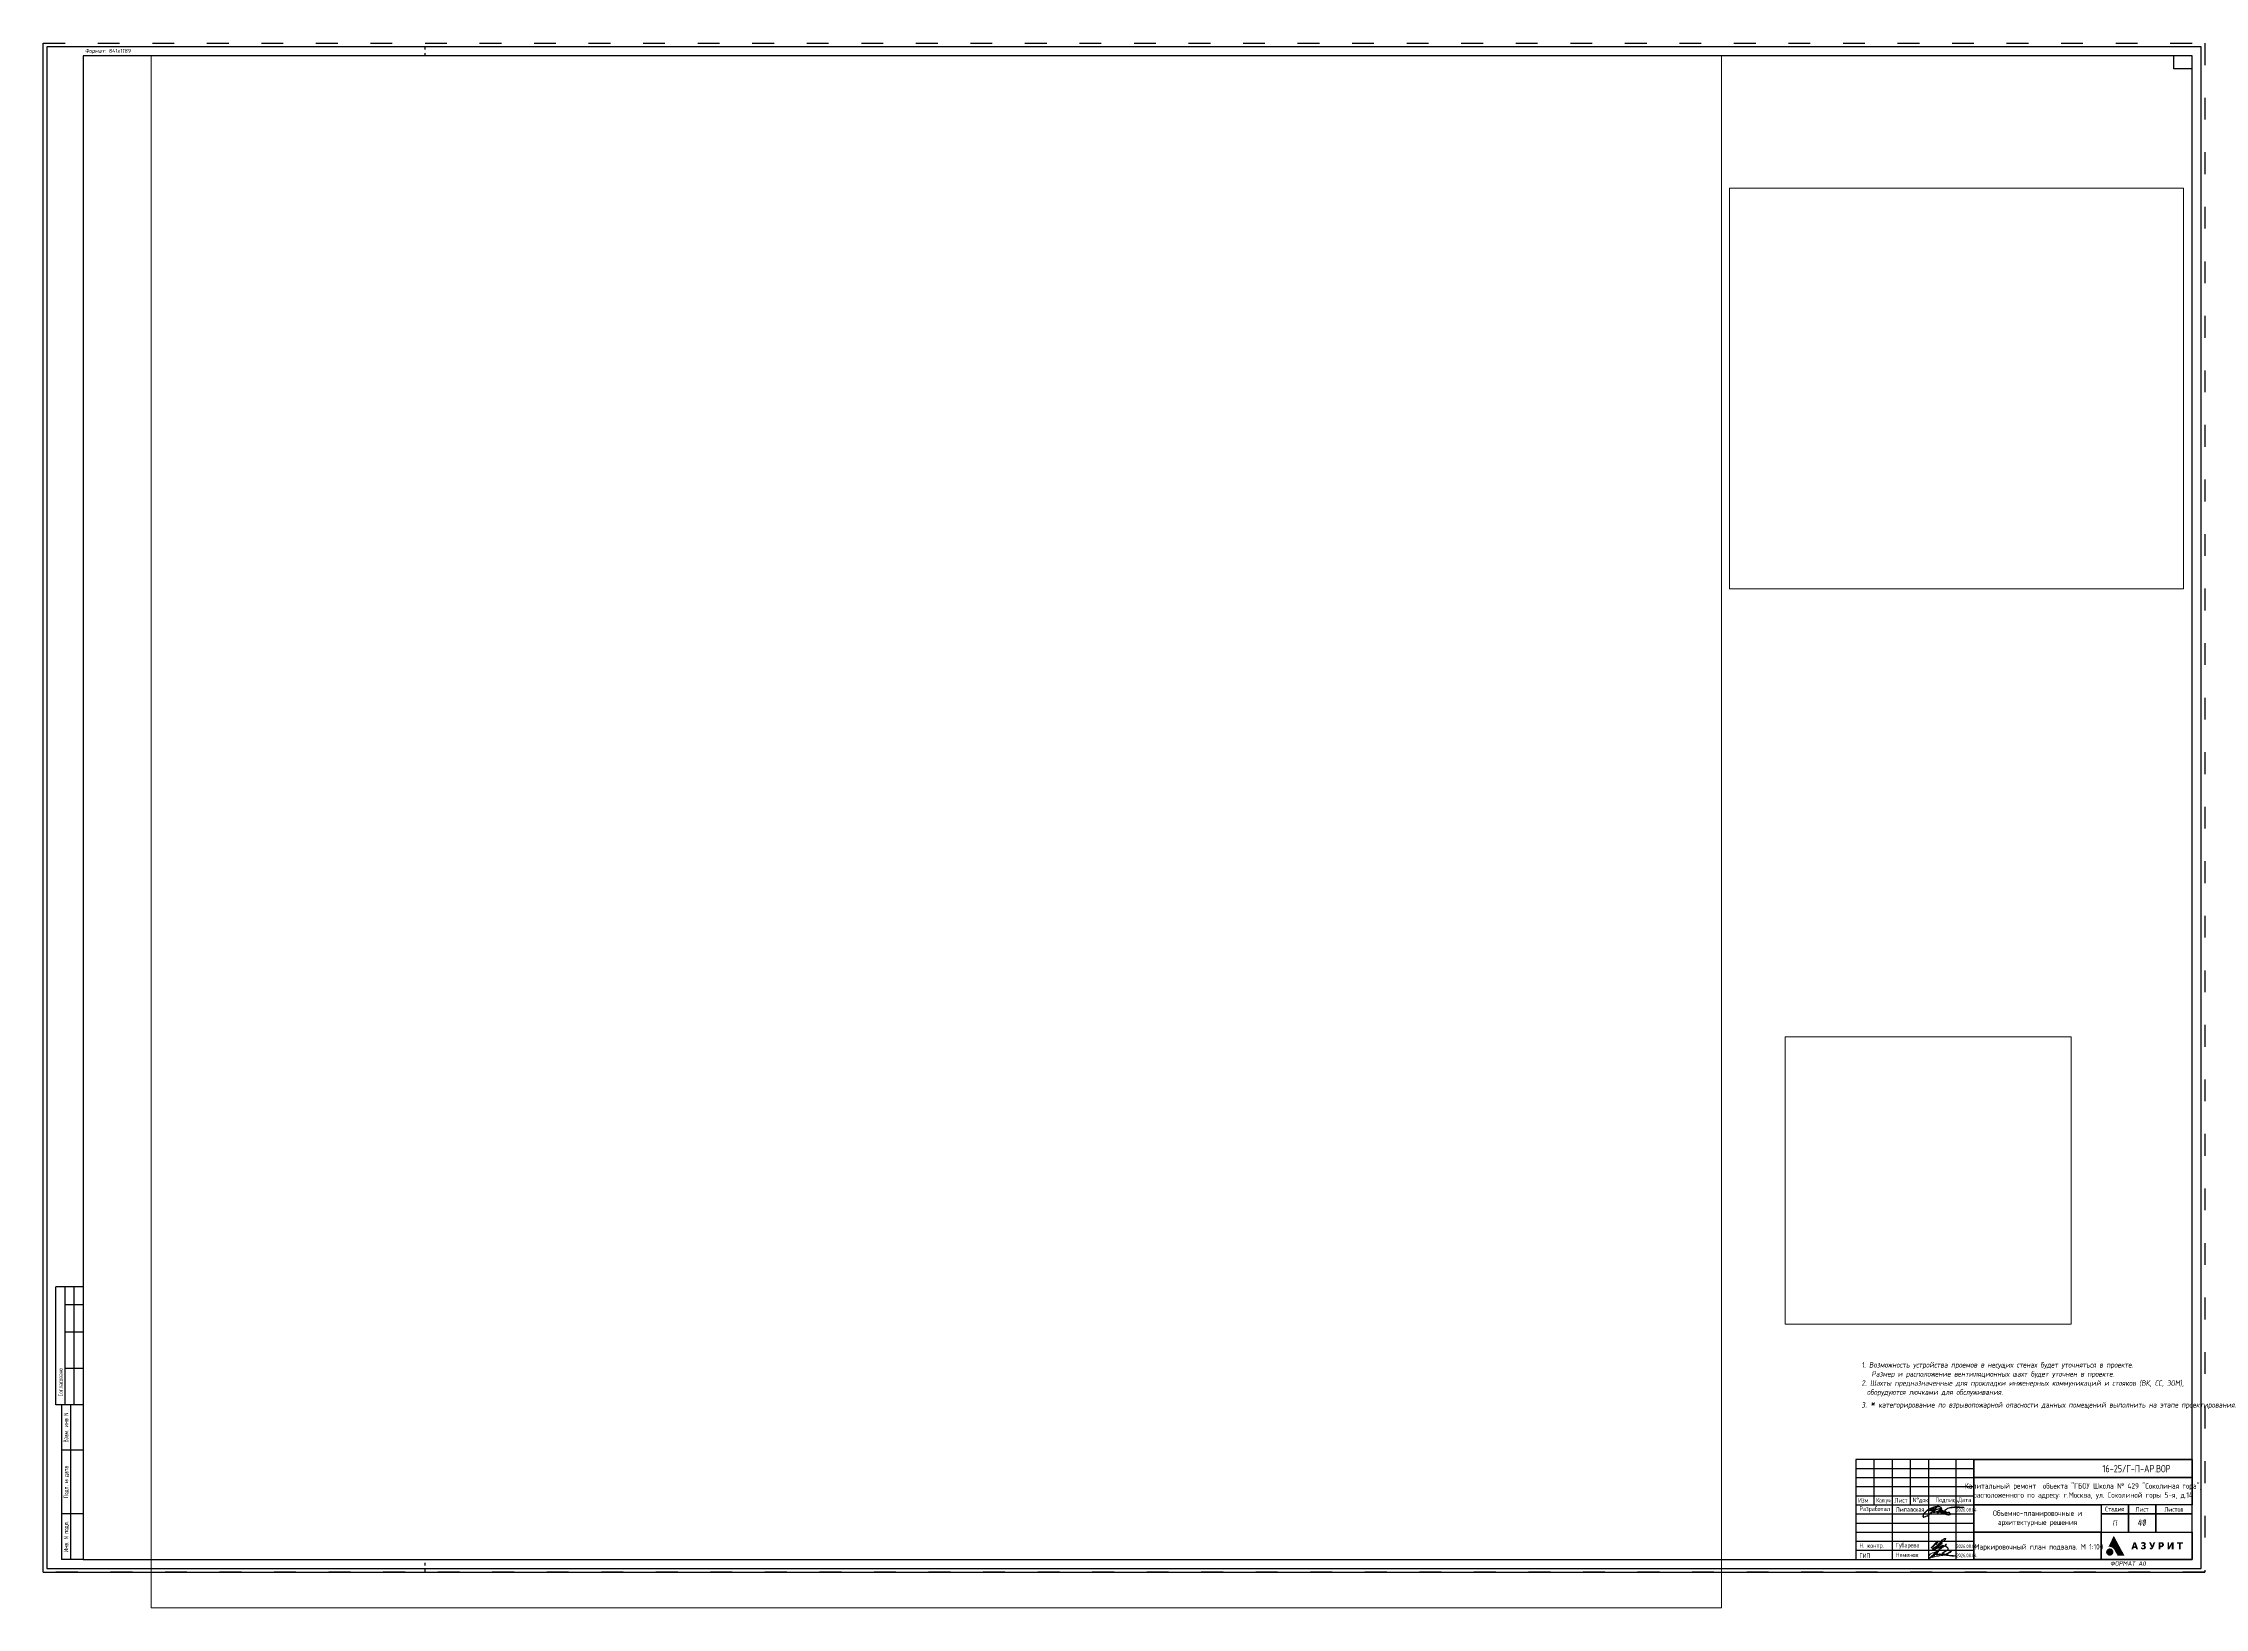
# Paper-space layout 'Подвал' of a CAD drawing. Header units: millimetres. Extents: x 385 to 1574, y -390 to 471.
import ezdxf
from ezdxf.enums import TextEntityAlignment as Align

# ---------------------------------------------------------------- set-up
doc = ezdxf.new("R2010")
doc.units = ezdxf.units.MM
doc.linetypes.add('ACAD_ISO03W100', pattern=[30, 12, -18])
for name, color, linetype in [('_RAMKA', 7, 'Continuous'), ('№ для РД', 7, 'Continuous'), ('№ для экспертизы', 7, 'Continuous')]:
    doc.layers.add(name, color=color, linetype=linetype)
for name, color, linetype, lineweight in [('_STAMP', 250, 'Continuous', 30), ('_TEXT', 189, 'Continuous', 30), ('АПР_Примечание', 250, 'Continuous', 9)]:
    doc.layers.add(name, color=color, linetype=linetype, lineweight=lineweight)
doc.layers.add('ПОДПИСИ', color=7, linetype='Continuous', lineweight=9, true_color=0x0052a5)
doc.styles.add('ISOCPEUR', font='isocpeur.ttf', dxfattribs={"width": 0.7})
doc.styles.add('SIMPLEX', font='simplex.shx', dxfattribs={"width": 0.85, "oblique": 7})
doc.styles.add('Архитектурный', font='isocpeur.ttf', dxfattribs={"oblique": 8})
doc.styles.add('Архитектурный размер', font='isocpeur.ttf', dxfattribs={"width": 0.8, "oblique": 8})

# ---------------------------------------------------------------- blocks, each defined once
blk = doc.blocks.new('Логотип Азурит')
at = {"layer": '_STAMP', "linetype": 'Continuous', "true_color": 0x2a3756}
h = blk.add_hatch(color=159, dxfattribs=at)
h.dxf.hatch_style = 1
h.paths.add_polyline_path([(-39.4, 8.5), (-40, 9.6), (-40.6, 10.7), (-41.1, 11.7), (-41.6, 12.6), (-41.8, 12.9), (-41.9, 13), (-41.9, 12.9), (-42, 12.8), (-42.4, 12), (-42.8, 11.2), (-43.1, 10.5), (-43.5, 9.7), (-44.2, 8.3), (-44.5, 7.6), (-44.7, 7.1), (-44.8, 6.9), (-44.7, 6.9), (-44.5, 7), (-44.3, 7), (-44.1, 7), (-43.9, 7), (-43.7, 6.9), (-43.6, 6.9), (-43.4, 6.9), (-43.2, 6.8), (-43.1, 6.7), (-42.9, 6.7), (-42.7, 6.6), (-42.6, 6.5), (-42.4, 6.4), (-42.3, 6.3), (-42.2, 6.2), (-42, 6), (-41.9, 5.9), (-41.8, 5.8), (-41.7, 5.7), (-41.6, 5.5), (-41.3, 4.9), (-41, 4.4), (-40.6, 3.6), (-40, 2.6), (-39.8, 2.1), (-37.9, 2.1), (-36.5, 2.1), (-35.9, 2.1), (-36.5, 3.1), (-36.8, 3.8), (-37.2, 4.4), (-37.7, 5.3), (-38.2, 6.3), (-38.5, 6.9), (-38.9, 7.5)])
at = {"layer": '_STAMP', "linetype": 'Continuous', "true_color": 0x1447b7}
h = blk.add_hatch(color=162, dxfattribs=at)
h.dxf.hatch_style = 1
h.paths.add_polyline_path([(-42.1, 4.2), (-42.1, 4.4), (-42.1, 4.6), (-42.2, 4.8), (-42.3, 4.9), (-42.4, 5.1), (-42.5, 5.3), (-42.6, 5.4), (-42.7, 5.5), (-42.8, 5.6), (-42.9, 5.7), (-43.1, 5.9), (-43.4, 6), (-43.6, 6), (-43.9, 6.1), (-44.2, 6.1), (-44.4, 6.1), (-44.5, 6), (-44.7, 6), (-44.9, 5.9), (-45, 5.8), (-45.2, 5.7), (-45.4, 5.6), (-45.5, 5.5), (-45.6, 5.3), (-45.7, 5.2), (-45.8, 5), (-45.9, 4.9), (-46, 4.7), (-46, 4.5), (-46.1, 4.3), (-46.1, 4.1), (-46.1, 3.9), (-46, 3.7), (-46, 3.5), (-45.9, 3.4), (-45.9, 3.2), (-45.8, 3.1), (-45.7, 3), (-45.6, 2.9), (-45.5, 2.8), (-45.4, 2.7), (-45.3, 2.6), (-45.2, 2.5), (-45.1, 2.4), (-45, 2.3), (-44.8, 2.3), (-44.7, 2.2), (-44.6, 2.2), (-44.4, 2.2), (-44.3, 2.1), (-44.1, 2.1), (-43.8, 2.1), (-43.6, 2.2), (-43.3, 2.3), (-43.1, 2.4), (-42.9, 2.5), (-42.7, 2.7), (-42.6, 2.8), (-42.4, 3), (-42.3, 3.1), (-42.3, 3.3), (-42.2, 3.5), (-42.1, 3.7), (-42.1, 3.8), (-42.1, 4)])
at = {"layer": '_STAMP', "linetype": 'Continuous', "true_color": 0x2a3756}
h = blk.add_hatch(color=159, dxfattribs=at)
h.dxf.hatch_style = 1
h.paths.add_polyline_path([(-29.3, 7.9), (-29.6, 8.8), (-29.9, 9.5), (-30.4, 9.5), (-30.9, 9.5), (-30.9, 9.4), (-31.3, 8.4), (-31.6, 7.3), (-32, 6.3), (-32.2, 5.6), (-32.1, 5.6), (-31.7, 5.6), (-31.2, 5.6), (-31.1, 6), (-31, 6.4), (-30.4, 6.4), (-29.8, 6.4), (-29.6, 6), (-29.5, 5.6), (-29, 5.6), (-28.5, 5.6), (-28.6, 5.8), (-28.9, 6.8)])
h.paths.add_polyline_path([(-30.8, 7.2), (-30.7, 7.3), (-30.6, 7.9), (-30.4, 8.4), (-30.4, 8.6), (-30.4, 8.7), (-30.4, 8.6), (-30.3, 8.4), (-30.2, 8.1), (-30.1, 7.7), (-30, 7.3), (-30, 7.2), (-30.4, 7.2)], flags=16)
h = blk.add_hatch(color=159, dxfattribs=at)
h.dxf.hatch_style = 1
h.paths.add_polyline_path([(-24.4, 7.3), (-24.5, 7.4), (-24.6, 7.5), (-24.7, 7.6), (-24.8, 7.6), (-24.7, 7.7), (-24.6, 7.8), (-24.5, 7.9), (-24.5, 8), (-24.4, 8.1), (-24.3, 8.2), (-24.3, 8.3), (-24.3, 8.3), (-24.3, 8.5), (-24.3, 8.7), (-24.3, 8.7), (-24.3, 8.8), (-24.4, 9), (-24.5, 9.1), (-24.6, 9.3), (-24.8, 9.4), (-24.9, 9.5), (-25.1, 9.5), (-25.3, 9.6), (-25.6, 9.6), (-25.7, 9.6), (-25.9, 9.6), (-26.1, 9.6), (-26.2, 9.5), (-26.4, 9.5), (-26.5, 9.4), (-26.7, 9.3), (-26.8, 9.2), (-26.9, 9.2), (-26.8, 9), (-26.6, 8.7), (-26.5, 8.5), (-26.5, 8.5), (-26.5, 8.5), (-26.3, 8.6), (-26.2, 8.7), (-26.1, 8.7), (-25.9, 8.8), (-25.8, 8.8), (-25.7, 8.8), (-25.6, 8.8), (-25.5, 8.8), (-25.5, 8.7), (-25.4, 8.7), (-25.3, 8.6), (-25.3, 8.6), (-25.3, 8.5), (-25.3, 8.4), (-25.3, 8.3), (-25.3, 8.2), (-25.4, 8.1), (-25.4, 8.1), (-25.4, 8.1), (-25.5, 8), (-25.6, 8), (-25.8, 8), (-26.1, 8), (-26.1, 7.6), (-26.1, 7.2), (-25.8, 7.2), (-25.5, 7.2), (-25.5, 7.2), (-25.4, 7.2), (-25.3, 7.2), (-25.3, 7.1), (-25.2, 7.1), (-25.2, 7), (-25.2, 7), (-25.2, 6.9), (-25.2, 6.8), (-25.2, 6.7), (-25.2, 6.6), (-25.2, 6.6), (-25.3, 6.5), (-25.3, 6.5), (-25.4, 6.5), (-25.4, 6.4), (-25.5, 6.4), (-25.7, 6.4), (-25.8, 6.4), (-25.9, 6.4), (-26, 6.4), (-26.2, 6.5), (-26.3, 6.6), (-26.4, 6.7), (-26.5, 6.8), (-26.8, 6.5), (-26.9, 6.3), (-27, 6.2), (-27, 6.1), (-27, 6.1), (-26.9, 6.1), (-26.8, 6), (-26.6, 5.8), (-26.4, 5.7), (-26.2, 5.6), (-26, 5.6), (-25.8, 5.6), (-25.5, 5.6), (-25.3, 5.6), (-25.1, 5.6), (-25, 5.7), (-24.9, 5.7), (-24.7, 5.8), (-24.6, 5.9), (-24.5, 5.9), (-24.4, 6), (-24.4, 6.1), (-24.3, 6.2), (-24.3, 6.4), (-24.2, 6.5), (-24.2, 6.7), (-24.2, 6.8), (-24.2, 6.9), (-24.2, 7.1), (-24.3, 7.2), (-24.3, 7.3)])
h = blk.add_hatch(color=159, dxfattribs=at)
h.dxf.hatch_style = 1
h.paths.add_polyline_path([(-19.6, 8), (-19.4, 8.7), (-19.1, 9.2), (-19, 9.5), (-19.2, 9.5), (-19.5, 9.5), (-20, 9.5), (-20, 9.4), (-20.3, 8.7), (-20.6, 7.8), (-20.6, 7.7), (-20.7, 7.6), (-20.7, 7.6), (-20.7, 7.7), (-20.8, 8), (-21, 8.4), (-21.3, 9.1), (-21.5, 9.5), (-22.1, 9.5), (-22.6, 9.5), (-22.4, 9.2), (-21.9, 8.2), (-21.3, 7.1), (-21.1, 6.6), (-21.1, 6.6), (-21.1, 6.5), (-21.1, 6.5), (-21.2, 6.4), (-21.3, 6.4), (-21.4, 6.4), (-21.5, 6.4), (-21.5, 6.4), (-21.6, 6.4), (-21.7, 6.5), (-21.8, 6.5), (-21.9, 6.5), (-21.9, 6.4), (-22.1, 6), (-22.2, 5.9), (-22.2, 5.8), (-22.1, 5.8), (-21.9, 5.7), (-21.8, 5.6), (-21.7, 5.6), (-21.5, 5.6), (-21.3, 5.6), (-21.1, 5.6), (-21, 5.6), (-20.9, 5.7), (-20.8, 5.7), (-20.7, 5.8), (-20.6, 5.8), (-20.6, 5.9), (-20.5, 6), (-20.3, 6.2), (-20.3, 6.4), (-20.2, 6.5), (-19.9, 7.3)])
h = blk.add_hatch(color=159, dxfattribs=at)
h.dxf.hatch_style = 1
h.paths.add_polyline_path([(-14.5, 7.5), (-14.4, 7.6), (-14.4, 7.7), (-14.3, 8), (-14.3, 8.2), (-14.3, 8.4), (-14.4, 8.6), (-14.4, 8.8), (-14.5, 8.9), (-14.6, 9), (-14.6, 9.1), (-14.7, 9.2), (-14.8, 9.3), (-14.9, 9.4), (-15.1, 9.4), (-15.2, 9.5), (-15.3, 9.5), (-15.5, 9.5), (-16.3, 9.5), (-17.2, 9.5), (-17.2, 7.6), (-17.2, 5.6), (-16.7, 5.6), (-16.3, 5.6), (-16.3, 6.2), (-16.3, 6.8), (-15.9, 6.8), (-15.6, 6.8), (-15.4, 6.9), (-15.2, 6.9), (-15, 7), (-14.8, 7.1), (-14.7, 7.2), (-14.6, 7.4)])
h.paths.add_polyline_path([(-15.6, 7.7), (-15.7, 7.7), (-16, 7.7), (-16.3, 7.7), (-16.3, 8.2), (-16.3, 8.7), (-15.9, 8.7), (-15.6, 8.7), (-15.6, 8.7), (-15.5, 8.7), (-15.4, 8.6), (-15.4, 8.5), (-15.3, 8.4), (-15.3, 8.4), (-15.3, 8.2), (-15.3, 8.1), (-15.3, 8), (-15.3, 7.9), (-15.4, 7.9), (-15.4, 7.8), (-15.4, 7.8), (-15.5, 7.7)], flags=16)
h = blk.add_hatch(color=159, dxfattribs=at)
h.dxf.hatch_style = 1
h.paths.add_polyline_path([(-10.1, 7.8), (-10, 8), (-9.9, 8.1), (-9.9, 7.9), (-10, 7.5), (-10, 6.7), (-10, 5.6), (-9.5, 5.6), (-9, 5.6), (-9, 7.6), (-9, 9.5), (-9.5, 9.5), (-10, 9.5), (-10.4, 8.9), (-10.8, 8.1), (-11, 7.8), (-11.3, 7.3), (-11.4, 7.1), (-11.4, 7), (-11.4, 7.3), (-11.4, 7.8), (-11.4, 8.6), (-11.4, 9.5), (-11.9, 9.5), (-12.3, 9.5), (-12.3, 7.6), (-12.3, 5.6), (-11.9, 5.6), (-11.4, 5.6), (-11.2, 5.9), (-10.6, 6.9), (-10.3, 7.4)])
h = blk.add_hatch(color=159, dxfattribs=at)
h.dxf.hatch_style = 1
h.paths.add_polyline_path([(-3.7, 9.1), (-3.7, 9.5), (-5.4, 9.5), (-7.1, 9.5), (-7.1, 9.1), (-7.1, 8.7), (-6.5, 8.7), (-5.9, 8.7), (-5.9, 7.2), (-5.9, 5.6), (-5.4, 5.6), (-5, 5.6), (-5, 7.2), (-5, 8.7), (-4.3, 8.7), (-3.7, 8.7)])
blk = doc.blocks.new('Неменов')
at = {"layer": 'ПОДПИСИ'}
for points in [[(44383.03, 26772.46), (44383.03, 26772.68), (44383.41, 26772.91), (44384.1, 26773.16), (44385.03, 26773.42), (44386.21, 26773.74), (44387.75, 26774), (44389.31, 26774.23), (44390.9, 26774.23), (44392.49, 26774.23), (44394.9, 26773.96)], [(44385.28, 26773.62), (44385.4, 26773.92), (44385.82, 26774.46), (44386.26, 26774.88), (44386.68, 26775.31), (44386.92, 26775.52), (44387.56, 26776.07), (44386.71, 26775.48), (44386.36, 26775.33), (44385.84, 26775.08), (44385.47, 26774.85), (44385.17, 26774.54), (44384.9, 26774.25), (44384.73, 26774), (44384.56, 26773.64), (44384.97, 26774.05), (44385.56, 26774.6), (44386.05, 26775.09), (44386.7, 26775.75), (44387.01, 26776.08), (44387.52, 26776.69), (44387.97, 26777.16), (44388.49, 26777.69), (44388.73, 26777.9), (44389, 26778.06), (44389.12, 26778.06), (44389.12, 26777.92), (44388.98, 26777.64), (44388.37, 26777.08), (44387.89, 26776.67), (44387.28, 26776.32), (44386.37, 26775.82), (44385.14, 26775.39), (44383.93, 26774.83), (44383.43, 26774.36), (44383.22, 26773.85), (44383.22, 26773.49), (44383.72, 26773.37), (44384.08, 26773.64), (44385.13, 26774.59), (44386.04, 26775.51), (44386.97, 26776.37), (44385.33, 26774.76)], [(44386.27, 26774.52), (44386.76, 26774.69), (44387.03, 26774.95), (44386.83, 26774.95), (44386.31, 26774.62), (44386.27, 26774.52), (44386.27, 26774.45), (44387.35, 26774.7), (44386.98, 26774.46), (44387.97, 26774.88), (44387.47, 26774.52), (44387.47, 26774.4), (44388.35, 26774.86), (44388, 26774.48), (44389.15, 26774.96), (44388.51, 26774.46), (44389.67, 26774.88), (44389.02, 26774.44), (44390, 26774.86), (44389.59, 26774.46), (44390.84, 26774.98), (44390.23, 26774.54), (44391.84, 26775.15), (44392.4, 26775.45), (44392.82, 26775.9), (44393.19, 26776.38), (44392.41, 26775.93), (44391.71, 26775.35), (44391.18, 26774.88), (44390.97, 26774.55), (44390.97, 26774.44), (44391.38, 26774.51), (44391.54, 26774.67), (44391.11, 26774.67), (44390.59, 26774.54), (44390.46, 26774.41), (44390.9, 26774.2), (44394.9, 26773.96)]]:
    blk.add_spline(points, degree=3, dxfattribs=at)
blk = doc.blocks.new('_Azurit_Stamp 1')
at = {"color": 172, "lineweight": 9, "true_color": 0x1616e3}
for p, q in [((-140.3, 9.8), (-143.5, 6.3)), ((-140.3, 9.8), (-143.5, 6.2)), ((-143.5, 6.3), (-140.4, 9)), ((-143.5, 6.2), (-140.4, 8.9)), ((-142.1, 5.2), (-140.2, 7.2)), ((-141.8, 5.1), (-142.1, 5.2)), ((-142, 5.3), (-140.2, 7.2)), ((-141.8, 5.2), (-142, 5.3)), ((-141.6, 5.3), (-141.8, 5.2)), ((-141.5, 5.2), (-141.8, 5.1)), ((-140.9, 5.9), (-141.6, 5.3)), ((-140.9, 5.9), (-141.5, 5.2)), ((-140.9, 5.9), (-140.8, 5.9)), ((-140.8, 6), (-140.2, 6.6)), ((-140.7, 6), (-140.2, 6.5)), ((-140.3, 9.1), (-140.1, 9.2)), ((-140.3, 9), (-140.1, 9.2)), ((-140.2, 7.2), (-139.7, 7.8)), ((-140.2, 7.3), (-139.9, 7.7)), ((-140.2, 6.3), (-140.2, 6.2)), ((-140.2, 6.2), (-140, 6.1)), ((-140.1, 6.6), (-137.6, 8.8)), ((-139.9, 7.2), (-140.1, 6.7)), ((-140.1, 6.6), (-140.1, 6.4)), ((-140.1, 6.4), (-140.1, 6.2)), ((-140.1, 6.2), (-140, 6.1)), ((-140, 6.7), (-137.6, 8.8)), ((-139.8, 7.2), (-140, 6.7)), ((-140, 6.1), (-139.5, 6.3)), ((-140, 6.1), (-139.5, 6.2)), ((-140, 6.1), (-139.5, 6.2)), ((-137.7, 8.9), (-139.9, 7.2)), ((-139.8, 7.8), (-137.4, 10.7)), ((-137.6, 8.8), (-139.8, 7.2)), ((-139.6, 7.9), (-137.4, 10.6)), ((-139.5, 6.3), (-137.3, 7.9)), ((-139.5, 6.2), (-138.3, 7.1)), ((-138.1, 7.2), (-138.6, 6.7)), ((-138.3, 7.1), (-138.6, 6.7)), ((-138.1, 7.2), (-137.2, 7.8)), ((-138.1, 6.5), (-137.7, 6.8)), ((-137.3, 7.9), (-138, 7.4)), ((-138, 6.4), (-137.6, 6.8)), ((-137.9, 7.4), (-137.9, 7.3)), ((-137, 7.6), (-137.7, 6.8)), ((-136.9, 7.6), (-137.6, 6.9)), ((-137.6, 6.9), (-136.8, 7.5)), ((-137.6, 6.8), (-137.5, 6.7)), ((-137.5, 6.9), (-136.8, 7.5)), ((-137.4, 6.7), (-137.5, 6.9)), ((-137.5, 6.7), (-137.3, 6.7)), ((-134.6, 5.2), (-137.5, 3.4)), ((-134.6, 5.1), (-137.5, 3.3)), ((-137.4, 10.7), (-136.1, 11.5)), ((-137.4, 10.6), (-136.1, 11.4)), ((-137.4, 6.7), (-137.3, 6.7)), ((-137.3, 7.9), (-137.2, 7.8)), ((-137.3, 6.7), (-137, 6.8)), ((-137.3, 6.7), (-137, 6.7)), ((-137, 6.8), (-135.8, 7.6)), ((-137, 6.7), (-135.8, 7.5)), ((-135.6, 7.4), (-134.3, 6.3)), ((-135.6, 7.3), (-134.3, 6.2)), ((-135.1, 8.4), (-135.2, 8.4)), ((-135.1, 8.4), (-135.2, 8.4)), ((-135, 8.3), (-135.1, 8.4)), ((-135.1, 8.3), (-135.1, 8.4))]:
    blk.add_line(p, q, dxfattribs=at)
for points in [[(-140.9, 5.9), (-141.7, 5.6), (-142.4, 5.6), (-142.7, 5.6), (-142.7, 5.8), (-142.4, 6.1), (-140.3, 7.5)], [(-140.8, 6), (-141.7, 5.7), (-142.4, 5.6), (-142.7, 5.7), (-142.6, 5.7), (-142.3, 6.1), (-140.3, 7.4), (-140.2, 7.2)], [(-140.2, 6.3), (-140.6, 6), (-140.8, 5.9)], [(-140.2, 6.5), (-140.2, 6.4), (-140.7, 6.1), (-140.7, 6)], [(-140.3, 9), (-140.4, 8.1), (-140.2, 7.5)], [(-140.4, 8.9), (-140.4, 8.1), (-140.3, 7.5)], [(-140.2, 7.5), (-139.8, 7.8)], [(-140.2, 7.5), (-139.9, 7.7)], [(-140.2, 7.5), (-140.2, 7.3)], [(-140.2, 7.2), (-140.1, 6.7)], [(-140.2, 7.2), (-140.1, 6.7), (-140.2, 6.6)]]:
    blk.add_lwpolyline(points, dxfattribs=at)
for points in [[(-140.1, 9.2), (-139.7, 9.6, 0.664719), (-139.8, 9.7, 0.116051), (-140.2, 9.5, 0.12803), (-140.3, 9.2), (-140.4, 9)], [(-140.1, 9.2), (-139.7, 9.6, 0.620604), (-139.8, 9.7, 0.116009), (-140.1, 9.5, 0.126024), (-140.3, 9.2), (-140.3, 9.1)], [(-139.7, 7.8), (-139.4, 8), (-135.6, 11, 0.828646), (-136.1, 11.5)], [(-139.6, 7.9), (-139.4, 8), (-135.7, 11, 0.817588), (-136.1, 11.4)]]:
    blk.add_lwpolyline(points, format="xyb", dxfattribs=at)
for centre, radius, start, end in [((-138.4, 6.6), 0.222, 144.8899, 225.505), ((-138.4, 6.6), 0.164, 144.8899, 225.505), ((-138.3, 6.8), 0.486, 237.4946, 304.5474), ((-138.3, 6.8), 0.428, 237.4946, 304.5474), ((-137.6, 8.8), 0.0636, 335.3486, 107.8343), ((-136.9, 7.6), 0.131, 327.1495, 150.1539), ((-136.9, 7.6), 0.0731, 327.1495, 150.1539), ((-135.1, 7.7), 0.682, 96.4472, 194.9902), ((-135.1, 7.7), 0.682, 200.0512, 220.3111), ((-135.1, 7.7), 0.624, 96.4472, 193.5642), ((-136.4, 8.9), 1.49, 299.157, 339.3007), ((-136.4, 8.9), 1.44, 299.6881, 338.4776), ((-135.1, 7.7), 0.624, 199.0634, 220.3111), ((-134.9, 5.8), 0.765, 295.4048, 36.3986), ((-134.9, 5.8), 0.707, 295.4048, 36.3986)]:
    blk.add_arc(centre, radius, start, end, dxfattribs=at)
at = {"color": 162, "lineweight": 9, "true_color": 0x0034d1}
for points, knots in [([(-142.6, 26.3), (-143.1, 25.9), (-143.5, 25.4), (-144.4, 24.7), (-144.8, 24.3), (-145.4, 23.9), (-145.8, 23.7), (-146.5, 23.4), (-146.9, 23.2), (-147.4, 23.1), (-147.6, 23.1), (-147.9, 23.3), (-148, 23.5), (-148.1, 23.7), (-148, 23.9), (-148, 24.3), (-147.9, 24.6), (-147.6, 25.1), (-147.5, 25.3), (-147, 25.9), (-146.6, 26.3), (-145.8, 27), (-145.4, 27.3), (-144.4, 27.9), (-144, 28.1), (-143.4, 28.4), (-143.4, 28.4), (-143.3, 28.4)], [1.927995, 1.927995, 1.927995, 1.927995, 2.162861, 2.162861, 2.342684, 2.342684, 2.481252, 2.481252, 2.589465, 2.589465, 2.644352, 2.644352, 2.684993, 2.684993, 2.725633, 2.725633, 2.816518, 2.816518, 2.907403, 2.907403, 3.101021, 3.101021, 3.294638, 3.294638, 3.488255, 3.488255, 3.514244, 3.514244, 3.514244, 3.514244]), ([(-143.5, 27), (-143.4, 27), (-143.2, 27.1), (-143, 27.1), (-142.9, 27.2), (-142.5, 27.4), (-142.3, 27.6), (-142, 27.7)], [0.9055552, 0.9055552, 0.9055552, 0.9055552, 0.9629326, 0.9629326, 1.02031, 1.02031, 1.1239395, 1.1239395, 1.1239395, 1.1239395]), ([(-138.2, 27.3), (-138.4, 27.1), (-138.7, 26.9), (-139.2, 26.6), (-139.5, 26.5), (-140, 26.3), (-140.3, 26.1), (-140.8, 26), (-141, 25.9), (-141.4, 25.9), (-141.6, 25.8), (-142, 25.8), (-142.2, 25.8), (-142.4, 25.9), (-142.5, 25.9), (-142.6, 26.1), (-142.7, 26.2), (-142.6, 26.3)], [4.3062538, 4.3062538, 4.3062538, 4.3062538, 4.4138757, 4.4138757, 4.5214976, 4.5214976, 4.6291196, 4.6291196, 4.7090277, 4.7090277, 4.7729116, 4.7729116, 4.8231548, 4.8231548, 4.8495834, 4.8495834, 4.87234, 4.87234, 4.87234, 4.87234]), ([(-142.2, 26.8), (-141.9, 27), (-141.4, 27.2), (-140.7, 27.5), (-140.4, 27.6), (-139.8, 27.8), (-139.4, 27.9), (-138.8, 27.9), (-138.5, 28), (-138.2, 27.9)], [4.9347748, 4.9347748, 4.9347748, 4.9347748, 5.0568055, 5.0568055, 5.1788362, 5.1788362, 5.3146558, 5.3146558, 5.3908243, 5.3908243, 5.3908243, 5.3908243]), ([(-138.4, 26.3), (-138.5, 26.2), (-138.6, 26.1), (-139, 25.8), (-139.3, 25.7), (-139.6, 25.6), (-139.7, 25.5), (-139.8, 25.5), (-139.9, 25.5), (-140, 25.5), (-140, 25.5), (-140.1, 25.6), (-140.2, 25.7), (-140.2, 25.8), (-140.2, 25.9), (-140.1, 25.9), (-140.1, 26), (-140.1, 26), (-140, 26.1), (-139.9, 26.2), (-139.7, 26.3), (-139.5, 26.4), (-139.4, 26.4), (-139.1, 26.5), (-139, 26.6), (-138.7, 26.7), (-138.7, 26.7), (-138.6, 26.7)], [5.5967371, 5.5967371, 5.5967371, 5.5967371, 5.6654435, 5.6654435, 5.7341498, 5.7341498, 5.7599769, 5.7599769, 5.7754743, 5.7754743, 5.7848694, 5.7848694, 5.7920528, 5.7920528, 5.7992363, 5.7992363, 5.8064198, 5.8064198, 5.8255794, 5.8255794, 5.8652806, 5.8652806, 5.9049817, 5.9049817, 5.9720452, 5.9720452, 5.9983972, 5.9983972, 5.9983972, 5.9983972]), ([(-139.9, 29.2), (-139.5, 29.2), (-139.1, 29.2), (-138.5, 29), (-138.3, 28.9), (-137.9, 28.6), (-137.7, 28.3), (-137.7, 27.9), (-137.8, 27.8), (-137.8, 27.7)], [3.9400756, 3.9400756, 3.9400756, 3.9400756, 4.077799, 4.077799, 4.1515227, 4.1515227, 4.2252463, 4.2252463, 4.2499379, 4.2499379, 4.2499379, 4.2499379]), ([(-137.3, 25.7), (-137.3, 25.7), (-137.4, 25.6), (-137.6, 25.5), (-137.7, 25.5), (-137.9, 25.5), (-138, 25.5), (-138.1, 25.5), (-138.1, 25.5), (-138.2, 25.7), (-138.2, 25.8), (-138.2, 25.9), (-138.2, 25.9), (-138.1, 26), (-138.1, 26.1), (-138, 26.2), (-137.9, 26.2), (-137.6, 26.4), (-137.4, 26.4), (-137.3, 26.5)], [6.3030834, 6.3030834, 6.3030834, 6.3030834, 6.3311025, 6.3311025, 6.3581066, 6.3581066, 6.3684891, 6.3684891, 6.3749758, 6.3749758, 6.3814625, 6.3814625, 6.3879491, 6.3879491, 6.4022384, 6.4022384, 6.4305971, 6.4305971, 6.4944159, 6.4944159, 6.4944159, 6.4944159]), ([(-137.8, 27.7), (-137.7, 27.6), (-137.7, 27.5), (-137.7, 27.2), (-137.7, 27.1), (-137.7, 27), (-137.8, 27), (-137.8, 26.9)], [5.43291642, 5.43291642, 5.43291642, 5.43291642, 5.46279586, 5.46279586, 5.4926753, 5.4926753, 5.50331351, 5.50331351, 5.50331351, 5.50331351]), ([(-137.8, 26.9), (-137.6, 26.9), (-137.5, 26.9), (-137.2, 26.9), (-137, 26.9), (-136.8, 26.7), (-136.7, 26.7), (-136.7, 26.6)], [6.0978529, 6.0978529, 6.0978529, 6.0978529, 6.1425729, 6.1425729, 6.1872929, 6.1872929, 6.2036694, 6.2036694, 6.2036694, 6.2036694]), ([(-136.4, 25.7), (-136.5, 25.7), (-136.6, 25.6), (-136.7, 25.5), (-136.8, 25.5), (-136.9, 25.5), (-137, 25.5), (-137.1, 25.5), (-137.2, 25.5), (-137.3, 25.6), (-137.3, 25.7), (-137.3, 25.7)], [6.63437936, 6.63437936, 6.63437936, 6.63437936, 6.65591892, 6.65591892, 6.6718971, 6.6718971, 6.68234273, 6.68234273, 6.6889962, 6.6889962, 6.69151939, 6.69151939, 6.69151939, 6.69151939]), ([(-135.3, 25.8), (-135.1, 25.8), (-134.7, 25.9), (-134, 26), (-133.7, 26), (-133.2, 25.8), (-133.1, 25.5), (-132.9, 25.1), (-133, 24.9), (-133.2, 24.6), (-133.3, 24.5), (-133.7, 24.5), (-133.8, 24.4), (-134.4, 24.4), (-134.7, 24.5), (-135.3, 24.6), (-135.5, 24.7), (-135.9, 24.9), (-136.1, 25.1), (-136.4, 25.4), (-136.4, 25.6), (-136.4, 25.7)], [7.0162906, 7.0162906, 7.0162906, 7.0162906, 7.0993883, 7.0993883, 7.1824861, 7.1824861, 7.2545595, 7.2545595, 7.301037, 7.301037, 7.3475144, 7.3475144, 7.3939919, 7.3939919, 7.486045, 7.486045, 7.578098, 7.578098, 7.6546435, 7.6546435, 7.6967383, 7.6967383, 7.6967383, 7.6967383]), ([(-136.3, 26.4), (-136.2, 26.9), (-135.8, 27.2), (-135.2, 27.7), (-134.8, 28), (-134, 28.4), (-133.6, 28.5), (-132.3, 28.7), (-131.4, 28.8), (-130, 28.9), (-129.3, 28.9), (-128.2, 28.9), (-127.8, 28.8), (-127, 28.8), (-126.5, 28.7), (-125.8, 28.7), (-125.6, 28.6), (-125.3, 28.6)], [7.769656, 7.769656, 7.769656, 7.769656, 7.921996, 7.921996, 8.074335, 8.074335, 8.226675, 8.226675, 8.542229, 8.542229, 8.775159, 8.775159, 8.93404, 8.93404, 9.09292, 9.09292, 9.186254, 9.186254, 9.186254, 9.186254]), ([(-135.8, 26.3), (-135.8, 26.4), (-135.7, 26.4), (-135.5, 26.4), (-135.5, 26.4), (-135.4, 26.4), (-135.3, 26.4), (-135.2, 26.2), (-135.2, 26.1), (-135.2, 26), (-135.2, 26), (-135.2, 25.9), (-135.3, 25.9), (-135.3, 25.8)], [6.85701628, 6.85701628, 6.85701628, 6.85701628, 6.88166544, 6.88166544, 6.8944683, 6.8944683, 6.90289754, 6.90289754, 6.91132677, 6.91132677, 6.91975601, 6.91975601, 6.93200035, 6.93200035, 6.93200035, 6.93200035])]:
    blk.add_open_spline(points, degree=3, knots=knots, dxfattribs=at)
blk.add_spline([(-145, 26.9), (-145, 26.8), (-144.7, 26.8), (-144.2, 27), (-143.6, 27.2), (-143.1, 27.6), (-142.7, 27.9), (-142.3, 28.2), (-142.1, 28.4), (-142, 28.6), (-142, 28.8), (-142.3, 28.8), (-142.6, 28.6), (-143.2, 28.2), (-143.5, 27.9), (-143.8, 27.5), (-143.9, 27.1), (-143.8, 26.8), (-143.4, 26.8), (-142.9, 26.9), (-142.5, 27.1), (-142.1, 27.4), (-141.5, 27.7), (-140.9, 28.2), (-140.4, 28.7), (-140.2, 29), (-140.1, 29.3), (-140.5, 29), (-140.9, 28.6), (-141.3, 28.2), (-141.9, 27.5), (-142.6, 26.7), (-143.3, 26), (-144.3, 25.1), (-145.1, 24.4), (-146.4, 23.7), (-147.7, 23.5), (-147.7, 24.3), (-147.3, 25.1), (-146.6, 26), (-145.5, 26.9), (-144, 27.8), (-143, 28.3), (-141.5, 28.7), (-140.1, 28.9), (-139.1, 28.9), (-138.5, 28.7), (-138.1, 28.4), (-138, 28), (-138.4, 27.4), (-139.3, 26.8), (-140.6, 26.3), (-141.6, 26.1), (-142.4, 26.2), (-141.2, 27), (-140.1, 27.5), (-138.7, 27.7), (-137.9, 27.5), (-138, 27), (-138.2, 26.7), (-138.6, 26.4), (-139.1, 26.1), (-140, 25.8), (-139.6, 26), (-139.4, 26.2), (-139.1, 26.3), (-138.8, 26.4), (-138.1, 26.6), (-137.4, 26.7), (-137, 26.6), (-136.9, 26.5), (-137, 26.3), (-137.3, 26), (-137.7, 25.8), (-138, 25.7), (-137.8, 25.9), (-137.6, 26.1), (-137.2, 26.2), (-136.9, 26.3), (-136.6, 26.3), (-136.5, 26.2), (-136.6, 25.9), (-136.8, 25.8), (-137, 25.8), (-137, 25.9), (-136.8, 26), (-136.3, 26), (-136, 26), (-135.4, 26.1), (-135.6, 25.8), (-134.2, 25.7), (-133.3, 25.4), (-133.2, 25.1), (-134.7, 24.7), (-135.5, 25), (-136.1, 25.5), (-136.2, 26.2), (-135.8, 26.9), (-135.2, 27.4), (-134.3, 28), (-132.8, 28.3), (-131.2, 28.5), (-129.5, 28.6), (-128.4, 28.6), (-127.8, 28.6), (-126.7, 28.5), (-125.4, 28.4)], degree=3, dxfattribs=at)
for points in [[(-144.8, 27), (-144.5, 27.1), (-144.4, 27.1), (-144.1, 27.3)], [(-143.4, 27.7), (-143.1, 27.8), (-142.9, 28), (-142.7, 28.1)], [(-143, 28), (-143.2, 27.9), (-143.3, 27.8), (-143.4, 27.7)], [(-141.7, 27.3), (-141.9, 27.1), (-142, 26.9), (-142.2, 26.8)], [(-141.8, 28.9), (-141.4, 29), (-141.1, 29.1), (-140.8, 29.1)], [(-136.7, 26.6), (-136.6, 26.6), (-136.4, 26.5), (-136.3, 26.4)]]:
    blk.add_open_spline(points, degree=3, dxfattribs=at)
at = {"layer": '_STAMP', "lineweight": -2}
for p, q in [((-185, 50), (-120, 50)), ((-120, 55), (-120, 0)), ((-185, 45), (-120, 45)), ((-185, 40), (-120, 40)), ((-185, 25), (-120, 25)), ((-185, 20), (-120, 20)), ((-185, 15), (-120, 15)), ((-185, 10), (-120, 10)), ((-185, 5), (-120, 5))]:
    blk.add_line(p, q, dxfattribs=at)
at = {"layer": '_STAMP', "lineweight": 30}
for p, q in [((-175, 55), (-175, 30)), ((-165, 55), (-165, 0)), ((-155, 55), (-155, 30)), ((-145, 55), (-145, 0)), ((-130, 55), (-130, 0)), ((-185, 35), (-120, 35)), ((-185, 30), (-120, 30))]:
    blk.add_line(p, q, dxfattribs=at)
at = {"layer": '_STAMP', "lineweight": -2}
blk.add_lwpolyline([(-185, 0), (0, 0), (0, 55), (-185, 55)], close=True, dxfattribs=at)
at = {"layer": '_STAMP', "lineweight": 30}
for points in [[(-185, 0), (0, 0), (0, 55), (-185, 55)], [(-120, 55), (0, 55), (0, 45), (-120, 45)], [(-120, 45), (0, 45), (0, 30), (-120, 30)], [(-120, 30), (-50, 30), (-50, 15), (-120, 15)], [(-50, 25), (-35, 25), (-35, 30), (-50, 30)], [(-50, 15), (-35, 15), (-35, 25), (-50, 25)], [(-35, 25), (-20, 25), (-20, 30), (-35, 30)], [(-35, 15), (-20, 15), (-20, 25), (-35, 25)], [(-20, 25), (0, 25), (0, 30), (-20, 30)], [(-20, 15), (0, 15), (0, 25), (-20, 25)], [(-120, 15), (-50, 15), (-50, 0), (-120, 0)], [(-50, 15), (0, 15), (0, 0), (-50, 0)]]:
    blk.add_lwpolyline(points, close=True, dxfattribs=at)
at = {"linetype": 'Continuous'}
blk.add_blockref('Логотип Азурит', (-1.2, -0.1), dxfattribs=at)
at = {"color": 172, "true_color": 0x1616e3, "xscale": 1.266684842857199, "yscale": 1.266684842857199, "zscale": 1.266684842857199}
blk.add_blockref('Неменов', (-56364.3, -33912.3), dxfattribs=at)
at = {"layer": '_STAMP', "style": 'Архитектурный', "width": 0.75}
for p in [(-129.7, 26.2), (-129.7, 6.2), (-129.7, 1.2)]:
    blk.add_text('2026.08.04', height=2, dxfattribs=at).set_placement(p)
at = {"layer": '_STAMP', "color": 7, "lineweight": -2, "attachment_point": 4, "style": 'Архитектурный размер'}
for s, width, gutter_width, heights, insert, char_height in [('{\\Q0;\\C256;\\c0;16-25/Г-П-АР.ВОР}', 69.159, 0, [9.61], (-49.3, 49.9), 4), ('{\\Q0;Изм}', 10, 12.5, [0], (-183.7, 32.5), 2.5), ('{\\Q0;Разработал}', 20, 12.5, [0], (-183, 27.5), 2.5), ('{\\Q0;\\W0.7;Кол.уч}', 10, 12.5, [0], (-173.7, 32.2), 2.5), ('{\\Q0;Лист}', 10, 12.5, [0], (-163.7, 32.5), 2.5), ('{\\Q0;Липавская}', 20, 12.5, [0], (-163, 27.5), 2.5), ('{\\Q0;N%%Dдок}', 10, 12.5, [0], (-153.7, 32.5), 2.5), ('{\\Q0;Подпись}', 10, 12.5, [0], (-141.2, 32.5), 2.5), ('{\\Q0;Дата}', 10, 12.5, [0], (-128.7, 32.5), 2.5), ('{\\Q0;Н. контр.}', 20, 12.5, [0], (-183, 7.3), 2.5), ('{\\Q0;ГИП}', 20, 12.5, [0], (-183, 2), 2.5), ('{\\Q0;Губарева}', 20, 12.5, [0], (-163, 7.5), 2.5), ('{\\Q0;Неменов}', 20, 12.5, [0], (-163, 2.5), 2.5)]:
    blk.add_mtext_dynamic_manual_height_columns(s, width=width, gutter_width=gutter_width, heights=heights, dxfattribs=dict(at, insert=insert, char_height=char_height))
at = {"layer": '_STAMP', "color": 7, "lineweight": -2, "char_height": 3, "attachment_point": 5, "style": 'Архитектурный размер'}
for s, insert, width in [('{\\Q0;Капитальный ремонт  объекта "ГБОУ Школа № 429 "Соколиная гора", расположенного по адресу: г.Москва, ул. Соколиной горы 5-я, д.14}', (-60, 37.5), 120), ('{\\Q0;Объемно-планировочные и архитектурные решения}', (-85, 22.5), 57.412)]:
    blk.add_mtext(s, dxfattribs=dict(at, insert=insert, width=width))
at = {"layer": '_STAMP', "lineweight": -2, "char_height": 2.5, "attachment_point": 5, "style": 'Архитектурный'}
for s, insert in [('{\\Q0;\\W0.8;Стадия}', (-42.5, 27.5)), ('{\\Q0;\\W0.8;Лист}', (-27.5, 27.5)), ('{\\Q0;\\W0.8;Листов}', (-10, 27.5))]:
    blk.add_mtext_dynamic_manual_height_columns(s, width=15, gutter_width=12.5, heights=[0], dxfattribs=dict(at, insert=insert))
blk = doc.blocks.new('_DOP_POLE')
at = {"layer": '_STAMP'}
for p, q in [((-15, 85), (-15, 150)), ((0, 150), (-15, 150)), ((-10, 85), (-10, 150)), ((-5, 85), (-5, 150)), ((0, 150), (0, 0)), ((0, 140), (-10, 140)), ((0, 125), (-10, 125)), ((0, 105), (-10, 105)), ((0, 85), (-15, 85)), ((-12, 85), (-12, 0)), ((-7, 85), (-7, 0)), ((0, 60), (-12, 60)), ((0, 25), (-12, 25)), ((0, 0), (-12, 0))]:
    blk.add_line(p, q, dxfattribs=at)
at = {"layer": '_TEXT', "style": 'ISOCPEUR', "width": 0.7}
for s, p in [('Согласовано', (-12.5, 97.5)), ('Взам. инв N', (-9.5, 72.5)), ('Подп. и дата', (-9.5, 42.5)), ('Инв. N подл.', (-9.5, 12.5))]:
    blk.add_text(s, height=2.5, rotation=90, dxfattribs=at).set_placement(p, align=Align.MIDDLE_CENTER)
blk = doc.blocks.new('*U6')
at = {"color": 0}
for p, q in [((1172, 827), (1172, 834)), ((1182, 827), (1172, 827))]:
    blk.add_line(p, q, dxfattribs=at)
at = {"layer": '_RAMKA', "color": 253, "linetype": 'ACAD_ISO03W100', "ltscale": 0.12}
for p, q in [((210, 834), (210, 841)), ((210, 0), (210, 7))]:
    blk.add_line(p, q, dxfattribs=at)
at = {"layer": '_RAMKA', "color": 0}
for points in [[(2, 2), (1187, 2), (1187, 839), (2, 839)], [(22, 7), (1182, 7), (1182, 834), (22, 834)]]:
    blk.add_lwpolyline(points, close=True, dxfattribs=at)
at = {"layer": 'Defpoints', "color": 255}
for q in [(0, 841), (1189, 0)]:
    blk.add_line((0, 0), q, dxfattribs=at)
at = {"layer": 'Defpoints', "color": 253, "linetype": 'ACAD_ISO03W100'}
blk.add_lwpolyline([(0, 841), (1189, 841), (1189, 0), (0, 0)], close=True, dxfattribs=at)
at = {"layer": '_RAMKA'}
blk.add_blockref('_DOP_POLE', (22, 7), dxfattribs=at)
at = {"layer": '_RAMKA', "color": 8, "insert": (23, 836.5), "char_height": 2.2, "attachment_point": 4, "style": 'SIMPLEX'}
blk.add_mtext_dynamic_manual_height_columns('Формат: 841x1189', width=59.756, gutter_width=12.5, heights=[0], dxfattribs=at)
at = {"layer": '_RAMKA', "color": 8, "style": 'SIMPLEX', "oblique": 7, "width": 0.85}
blk.add_attdef('ФОРМАТ_А', (1137, 3.5), '', height=2.5, dxfattribs=at)

psp = doc.layouts.new('Подвал')

# ---------------------------------------------------------------- block references
at = {"layer": '_RAMKA', "color": 7}
psp.add_blockref('*U6', (385.2, -370.4), dxfattribs=at).add_auto_attribs({'ФОРМАТ_А': 'ФОРМАТ А0'})
at = {"layer": '_STAMP', "lineweight": -3}
psp.add_blockref('_Azurit_Stamp 1', (1567.2, -363.4), dxfattribs=at)

# ---------------------------------------------------------------- texts
at = {"layer": '_TEXT', "insert": (1482.9, -356.9), "char_height": 3, "width": 62.3, "attachment_point": 5, "style": 'ISOCPEUR'}
psp.add_mtext('{\\W0.8;Маркировочный план подвала. М 1:100}', dxfattribs=at)
at = {"layer": 'АПР_Примечание', "color": 7, "lineweight": -2, "insert": (1385.4, -254.9), "char_height": 3, "attachment_point": 1, "style": 'Архитектурный размер'}
psp.add_mtext_dynamic_manual_height_columns('1. Возможность устройства проемов в несущих стенах будет уточняться в проекте.\\P   Размер и расположение вентиляционных шахт будет уточнен в проекте.\\P\\pi-3,l3;2. Шахты предназначенные для прокладки инженерных коммуникаций и стояков (ВК, СС, ЭОМ), оборудуются лючками для обслуживания.\\P3. {\\H1.66667x;*} категорирование по взрывопожарной опасности данных помещений выполнить на этапе проектирования.', width=164.426, gutter_width=0, heights=[61.7], dxfattribs=at)
at = {"layer": '№ для РД', "color": 7, "lineweight": -2, "insert": (1537.1, -341.3), "char_height": 3.6, "attachment_point": 1, "style": 'Архитектурный размер'}
psp.add_mtext_dynamic_manual_height_columns('\\pxi-1,l1;40', width=197.311, gutter_width=0, heights=[74], dxfattribs=at)
at = {"layer": '№ для экспертизы', "color": 7, "lineweight": -2, "char_height": 3, "attachment_point": 5, "style": 'Архитектурный размер'}
for s, insert in [('П', (1524.7, -343.4)), ('17', (1539.7, -343.4))]:
    psp.add_mtext_dynamic_manual_height_columns(s, width=12.095, gutter_width=0, heights=[7.28], dxfattribs=dict(at, insert=insert))

# ---------------------------------------------------------------- viewports
at = {"layer": 'Defpoints'}
psp.add_viewport(center=(876.4, 36.8), size=(863.8, 853.619), view_center_point=(-450065.06, 67180.991), view_height=85361.99423, dxfattribs=at)
for center, size, view_center_point, view_height, status in [((1437.6, 280.7), (249.8, 220.38), (-390065.226, 99716.502), 22037.97972, 3), ((1422.1, -155), (157.3, 158), (-392527.816, 47159.361), 15800.0611, 4)]:
    psp.add_viewport(center=center, size=size, view_center_point=view_center_point, view_height=view_height, status=status, dxfattribs=at)

doc.saveas('drawing.dxf')
